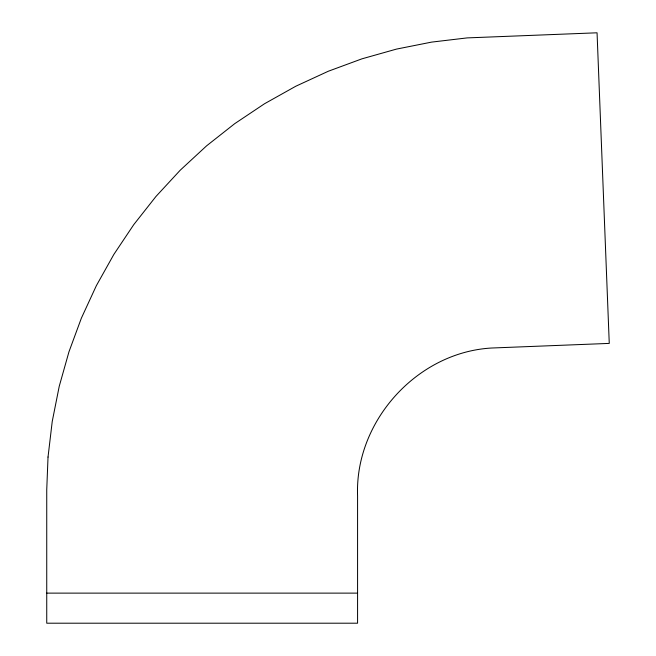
<?xml version="1.0" encoding="UTF-8"?>
<svg xmlns="http://www.w3.org/2000/svg" width="656" height="656" viewBox="0 0 656 656"><rect width="100%" height="100%" fill="white"/><g stroke="black" fill="none" stroke-linecap="round" stroke-linejoin="round"><path stroke-width="0.98" d="M46.74 593.122L357.577 593.122M48.027 457.043L46.74 489.794L46.74 623.2L357.577 623.2L357.577 495.903C354.716 421.357 416.986 352.247 491.574 348.024L609.26 343.4L597.058 32.8L467.162 37.9L431.582 42.115L396.437 49.11L361.948 58.835L328.328 71.233L295.79 86.239L264.524 103.746L234.733 123.656L206.591 145.837L180.277 170.158L155.956 196.472L133.775 224.614L113.865 254.405L96.358 285.672L81.352 318.209L68.954 351.829L59.229 386.318L52.234 421.455L48.027 457.043"/></g></svg>
